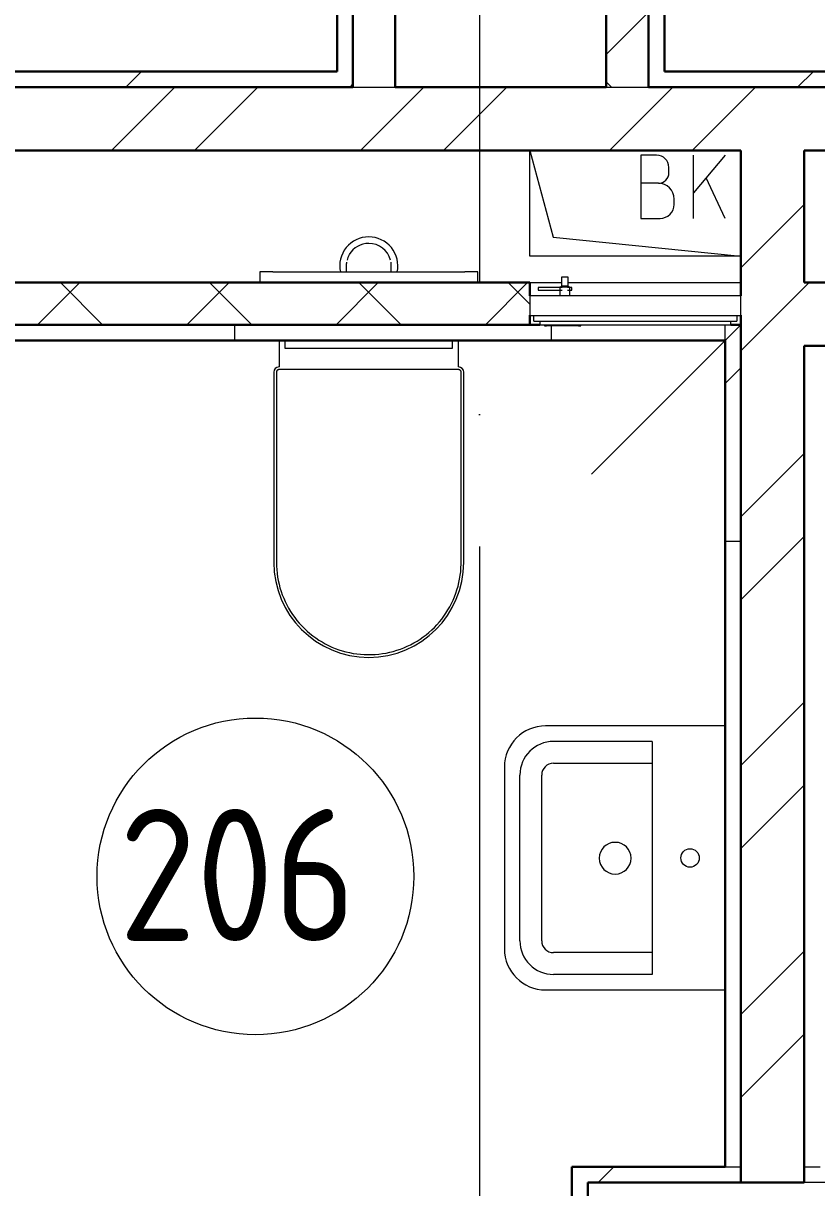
# Model space of a CAD drawing. Header units: millimetres. Extents: x -421858 to 614926, y -468665 to 141641.
# Drawn here: x 116811 to 118315, y -9852 to -7646 of the extents above; entities that cross this region are included whole.
import ezdxf

# ---------------------------------------------------------------- set-up
doc = ezdxf.new("R2010")
doc.units = ezdxf.units.MM
doc.linetypes.add('ADSK_Линия сетки', pattern=[25, 20, -2.5, 0, -2.5])
for name, color, linetype, lineweight in [('Марки помещений', 252, 'Continuous', 20), ('Обобщенные модели', 252, 'Continuous', 18), ('Оборудование', 8, 'Continuous', 18), ('Оси', 252, 'Continuous', 9), ('Перекрытие', 252, 'Continuous', 18), ('Сантехника', 252, 'Continuous', 9), ('Стены внутренние', 7, 'Continuous', 18), ('Стены наружные', 7, 'Continuous', 18), ('Стены штриховка', 252, 'Continuous', 9)]:
    doc.layers.add(name, color=color, linetype=linetype, lineweight=lineweight)
doc.styles.add('GOST Common_2', font='', dxfattribs={"width": 0.9, "height": 250})
doc.styles.get('GOST Common_2').set_extended_font_data('GOST type B')

# ---------------------------------------------------------------- blocks, each defined once
blk = doc.blocks.new('2 этаж')
at = {"color": 251, "lineweight": 18, "true_color": 0x636466}
for p, q in [((117771, -7887.3), (117815.6, -8051.4)), ((117771, -8087.3), (117771, -7887.3)), ((118011.3, -7895.9), (117981.3, -7895.9)), ((117981.3, -7895.9), (117981.3, -8015.9)), ((118141.3, -7895.9), (118081.3, -7967.4)), ((118081.3, -8015.9), (118081.3, -7895.9)), ((118034.6, -7929.2), (118034.6, -7919.2)), ((118141.3, -8015.9), (118105.3, -7938.8)), ((118014.6, -7949.2), (117981.3, -7949.2)), ((118044.6, -7989.2), (118044.6, -7979.2)), ((117981.3, -8015.9), (118017.9, -8015.9)), ((117815.6, -8051.4), (118171, -8087.3)), ((118171, -8087.3), (117771, -8087.3))]:
    blk.add_line(p, q, dxfattribs=at)
for centre, radius, start, end in [((118011.3, -7919.2), 23.3, 0, 90), ((118014.6, -7929.2), 20, 270, 0), ((118014.6, -7979.2), 30, 0, 90), ((118017.9, -7989.2), 26.7, 270, 0)]:
    blk.add_arc(centre, radius, start, end, dxfattribs=at)
at = {"layer": 'Марки помещений', "color": 251, "true_color": 0x636466}
blk.add_circle((117251.3, -9262.2), 300, dxfattribs=at)
at = {"layer": 'Обобщенные модели', "color": 251, "true_color": 0x636466}
for p, q in [((118141, -8977.2), (117801, -8977.2)), ((118003, -9006.7), (117815.9, -9006.7)), ((118003, -9006.7), (118003, -9447.8)), ((117723, -9055.2), (117723, -9227.4)), ((117815.9, -9048), (118003, -9048)), ((117752.3, -9384.3), (117752.3, -9070.2)), ((117793.6, -9384.3), (117793.6, -9070.2)), ((117723, -9227.4), (117723, -9399.3)), ((118003, -9406.5), (117815.9, -9406.5)), ((118003, -9447.8), (117815.9, -9447.8)), ((117801, -9477.3), (118141, -9477.3))]:
    blk.add_line(p, q, dxfattribs=at)
blk.add_circle((118074.7, -9227.3), 17.5, dxfattribs=at)
for centre, radius, start, end in [((117801, -9055.2), 78, 90, 180), ((117815.9, -9070.2), 63.6, 90, 180), ((117815.9, -9070.2), 22.3, 90, 180), ((117932.8, -9227.7), 30, 90, 270), ((117932.8, -9227.7), 30, 270, 90), ((117815.9, -9384.3), 63.6, 180, 270), ((117815.9, -9384.3), 22.3, 180, 270), ((117801, -9399.3), 78, 180, 270)]:
    blk.add_arc(centre, radius, start, end, dxfattribs=at)
at = {"layer": 'Оборудование', "color": 251, "true_color": 0x636466}
for p, q in [((117831.4, -8126.9), (117831.4, -8144.4)), ((117843.6, -8126.9), (117831.4, -8126.9)), ((117843.6, -8144.4), (117843.6, -8126.9)), ((117786.9, -8146.9), (117786.9, -8151.9)), ((117832.7, -8146.9), (117786.9, -8146.9)), ((117786.9, -8151.9), (117832.7, -8151.9)), ((117827.9, -8146.3), (117827.9, -8162.3)), ((117847.2, -8146.3), (117827.9, -8146.3)), ((117831.4, -8144.4), (117829.4, -8146.3)), ((117843.6, -8144.4), (117831.4, -8144.4)), ((117850.6, -8146.9), (117842.3, -8146.9)), ((117842.3, -8151.9), (117850.6, -8151.9)), ((117845.6, -8146.3), (117843.6, -8144.4)), ((117847.2, -8162.3), (117847.2, -8146.3)), ((117850.6, -8151.9), (117850.6, -8146.9)), ((117771, -8162.3), (117771, -8198.6)), ((118171, -8162.3), (117771, -8162.3)), ((118171, -8198.6), (118171, -8162.3)), ((117771.9, -8199.6), (118170.1, -8199.6)), ((117778, -8199.6), (117778, -8209.3)), ((118164, -8209.3), (118164, -8199.6)), ((117779, -8210.3), (118163.1, -8210.3)), ((117790, -8211.8), (117790, -8217.3)), ((117790, -8217.3), (118152, -8217.3)), ((117799, -8217.3), (117799, -8219.3)), ((117799, -8219.3), (117803, -8219.3)), ((117863.5, -8219.3), (117803, -8219.3)), ((117863.5, -8219.3), (117867.5, -8219.3)), ((117867.5, -8219.3), (117867.5, -8217.3)), ((118171, -8217.3), (117888.2, -8500.1)), ((118152, -8217.3), (118152, -8211.8))]:
    blk.add_line(p, q, dxfattribs=at)
for points, knots in [([(117771, -8198.6), (117771, -8198.7), (117771, -8198.9), (117771.1, -8199.1), (117771.2, -8199.2), (117771.4, -8199.4), (117771.5, -8199.5), (117771.7, -8199.5), (117771.8, -8199.6), (117771.9, -8199.6)], [0, 0, 0, 0, 0.166667, 0.333333, 0.458333, 0.583333, 0.708333, 0.833333, 1, 1, 1, 1]), ([(118170.1, -8199.6), (118170.2, -8199.6), (118170.3, -8199.5), (118170.5, -8199.5), (118170.6, -8199.4), (118170.8, -8199.2), (118170.9, -8199.1), (118171, -8198.9), (118171, -8198.7), (118171, -8198.6)], [-1, -1, -1, -1, -0.833333, -0.75, -0.583333, -0.458333, -0.333333, -0.166667, 0, 0, 0, 0]), ([(117778, -8209.3), (117778, -8209.4), (117778, -8209.5), (117778.1, -8209.8), (117778.2, -8209.9), (117778.4, -8210), (117778.5, -8210.1), (117778.6, -8210.2), (117778.8, -8210.2), (117778.9, -8210.3), (117779, -8210.3)], [0, 0, 0, 0, 0.166667, 0.333333, 0.458333, 0.583333, 0.666667, 0.75, 0.833333, 1, 1, 1, 1]), ([(117788.5, -8210.3), (117788.6, -8210.3), (117788.8, -8210.3), (117789.1, -8210.4), (117789.2, -8210.5), (117789.4, -8210.6), (117789.6, -8210.7), (117789.7, -8210.9), (117789.8, -8211), (117789.9, -8211.2), (117790, -8211.5), (117790, -8211.7), (117790, -8211.8)], [0, 0, 0, 0, 0.166667, 0.25, 0.333333, 0.416667, 0.5, 0.583333, 0.666667, 0.75, 0.833333, 1, 1, 1, 1]), ([(118152, -8211.8), (118152, -8211.7), (118152, -8211.5), (118152.1, -8211.2), (118152.2, -8211), (118152.3, -8210.9), (118152.5, -8210.7), (118152.6, -8210.6), (118152.8, -8210.5), (118153, -8210.4), (118153.2, -8210.3), (118153.4, -8210.3), (118153.5, -8210.3)], [-1, -1, -1, -1, -0.833333, -0.75, -0.666667, -0.583333, -0.5, -0.416667, -0.333333, -0.25, -0.166667, 0, 0, 0, 0]), ([(118163.1, -8210.3), (118163.1, -8210.3), (118163.3, -8210.2), (118163.4, -8210.2), (118163.5, -8210.1), (118163.7, -8210), (118163.8, -8209.9), (118163.9, -8209.8), (118164, -8209.5), (118164, -8209.4), (118164, -8209.3)], [-1, -1, -1, -1, -0.833333, -0.75, -0.666667, -0.583333, -0.458333, -0.333333, -0.166667, 0, 0, 0, 0])]:
    blk.add_open_spline(points, degree=3, knots=knots, dxfattribs=at)
at = {"layer": 'Оси', "color": 251, "linetype": 'ADSK_Линия сетки', "ltscale": 100, "true_color": 0x636466}
blk.add_line((117676, -1137.3), (117676, -32263.4), dxfattribs=at)
at = {"layer": 'Перекрытие', "color": 251, "ltscale": 100, "true_color": 0x636466}
for p, q in [((117771, -8087.3), (117771, -7887.3)), ((118171, -8087.3), (117771, -8087.3))]:
    blk.add_line(p, q, dxfattribs=at)
at = {"layer": 'Сантехника', "color": 251, "lineweight": 9, "true_color": 0x636466}
for p, q in [((117259.3, -8117.3), (117259.3, -8137.3)), ((117284.3, -8117.3), (117259.3, -8117.3)), ((117284.3, -8117.3), (117647.8, -8117.3)), ((117672.8, -8117.3), (117647.8, -8117.3)), ((117672.8, -8137.3), (117672.8, -8117.3))]:
    blk.add_line(p, q, dxfattribs=at)
at = {"layer": 'Сантехника', "color": 251, "true_color": 0x636466}
for p, q in [((117296, -8247.3), (117296, -8297.3)), ((117307.8, -8262.3), (117307.8, -8247.3)), ((117624.2, -8247.3), (117624.2, -8262.3)), ((117636, -8297.3), (117636, -8247.3)), ((117624.2, -8262.3), (117307.8, -8262.3)), ((117286, -8307.3), (117286, -8667.3)), ((117291, -8307.3), (117291, -8667.3)), ((117636, -8302.3), (117296, -8302.3)), ((117641, -8667.3), (117641, -8307.3)), ((117646, -8667.3), (117646, -8307.3))]:
    blk.add_line(p, q, dxfattribs=at)
at = {"layer": 'Сантехника', "color": 251, "lineweight": 9, "true_color": 0x636466, "flags": 128}
for points in [[(117423.3, -8105.8), (117423.3, -8105.8), (117423.3, -8105.9), (117423.3, -8106.1), (117423.3, -8106.4), (117423.3, -8106.7), (117423.3, -8107.1), (117423.3, -8107.6), (117423.3, -8108.1), (117423.3, -8108.7), (117423.3, -8109.4), (117423.3, -8110.1), (117423.3, -8110.9), (117423.3, -8111.8), (117423.3, -8112.7), (117423.3, -8113.7), (117423.3, -8114.7), (117423.3, -8115.8), (117423.3, -8117)], [(117508.7, -8116.1), (117508.7, -8115), (117508.7, -8113.9), (117508.7, -8112.9), (117508.7, -8112), (117508.7, -8111.1), (117508.7, -8110.3), (117508.7, -8109.5), (117508.7, -8108.9), (117508.7, -8108.2), (117508.7, -8107.7), (117508.7, -8107.2), (117508.7, -8106.8), (117508.7, -8106.5), (117508.7, -8106.2), (117508.7, -8106), (117508.7, -8105.9), (117508.7, -8105.8), (117508.7, -8105.8)]]:
    blk.add_lwpolyline(points, dxfattribs=at)
at = {"layer": 'Сантехника', "color": 251, "true_color": 0x636466, "flags": 128}
for points in [[(117296, -8302.3), (117295.8, -8302.3), (117295.6, -8302.3), (117295.4, -8302.3), (117295.2, -8302.3), (117295, -8302.4), (117294.8, -8302.4), (117294.6, -8302.4), (117294.4, -8302.5), (117294.2, -8302.6), (117294.1, -8302.6), (117293.9, -8302.7), (117293.7, -8302.8), (117293.5, -8302.9), (117293.4, -8303), (117293.2, -8303.1), (117293, -8303.2), (117292.9, -8303.4), (117292.7, -8303.5), (117292.6, -8303.6), (117292.4, -8303.8), (117292.3, -8303.9), (117292.2, -8304.1), (117292, -8304.2), (117291.9, -8304.4), (117291.8, -8304.6), (117291.7, -8304.7), (117291.6, -8304.9), (117291.5, -8305.1), (117291.4, -8305.3), (117291.3, -8305.4), (117291.3, -8305.6), (117291.2, -8305.8), (117291.2, -8306), (117291.1, -8306.2), (117291.1, -8306.4), (117291, -8306.6), (117291, -8306.8), (117291, -8307), (117291, -8307.2), (117291, -8307.3)], [(117641, -8307.3), (117641, -8307.1), (117641, -8306.9), (117641, -8306.7), (117640.9, -8306.5), (117640.9, -8306.3), (117640.9, -8306.1), (117640.8, -8305.9), (117640.8, -8305.7), (117640.7, -8305.5), (117640.6, -8305.3), (117640.5, -8305.1), (117640.4, -8304.9), (117640.3, -8304.8), (117640.2, -8304.6), (117640.1, -8304.4), (117640, -8304.3), (117639.9, -8304.1), (117639.8, -8304), (117639.6, -8303.8), (117639.5, -8303.7), (117639.3, -8303.5), (117639.2, -8303.4), (117639, -8303.3), (117638.9, -8303.2), (117638.7, -8303), (117638.5, -8302.9), (117638.4, -8302.8), (117638.2, -8302.8), (117638, -8302.7), (117637.8, -8302.6), (117637.6, -8302.5), (117637.4, -8302.5), (117637.2, -8302.4), (117637.1, -8302.4), (117636.9, -8302.3), (117636.7, -8302.3), (117636.5, -8302.3), (117636.3, -8302.3), (117636.1, -8302.3), (117636, -8302.3)], [(117291, -8667.3), (117291.1, -8674.3), (117291.6, -8681.2), (117292.3, -8688.2), (117293.2, -8695.1), (117294.5, -8702), (117296, -8708.9), (117297.8, -8715.6), (117299.9, -8722.3), (117302.2, -8728.9), (117304.8, -8735.4), (117307.7, -8741.8), (117310.8, -8748.1), (117314.1, -8754.2), (117317.7, -8760.2), (117321.6, -8766.1), (117325.6, -8771.8), (117329.9, -8777.3), (117334.4, -8782.6), (117339.2, -8787.8), (117344.1, -8792.8), (117349.2, -8797.6), (117354.5, -8802.1), (117360, -8806.5), (117365.6, -8810.6), (117371.5, -8814.5), (117377.4, -8818.2), (117383.5, -8821.6), (117389.8, -8824.8), (117396.1, -8827.7), (117402.6, -8830.4), (117409.2, -8832.8), (117415.8, -8834.9), (117422.6, -8836.8), (117429.4, -8838.4), (117436.3, -8839.7), (117443.2, -8840.8), (117450.1, -8841.5), (117457.1, -8842), (117464.1, -8842.2), (117471.1, -8842.2), (117478.1, -8841.8), (117485.1, -8841.2), (117492, -8840.3), (117498.9, -8839.1), (117505.8, -8837.7), (117512.5, -8836), (117519.3, -8834), (117525.9, -8831.7), (117532.4, -8829.2), (117538.8, -8826.4), (117545.1, -8823.3), (117551.3, -8820.1), (117557.4, -8816.5), (117563.3, -8812.7), (117569, -8808.7), (117574.6, -8804.5), (117580, -8800.1), (117585.2, -8795.4), (117590.2, -8790.5), (117595, -8785.5), (117599.7, -8780.2), (117604.1, -8774.8), (117608.3, -8769.2), (117612.2, -8763.4), (117616, -8757.5), (117619.4, -8751.4), (117622.7, -8745.2), (117625.7, -8738.9), (117628.4, -8732.4), (117630.9, -8725.9), (117633.1, -8719.2), (117635.1, -8712.5), (117636.7, -8705.7), (117638.1, -8698.9), (117639.3, -8691.9), (117640.1, -8685), (117640.7, -8678), (117641, -8671), (117641, -8667.3)]]:
    blk.add_lwpolyline(points, dxfattribs=at)
at = {"layer": 'Сантехника', "color": 251, "lineweight": 9, "true_color": 0x636466}
for radius, start, end in [(55, 90, 192.0258), (42.7, 90, 150), (55, 347.9742, 90), (42.7, 15, 90), (42.7, 150.7031, 165), (42.7, 170.8699, 180), (42.7, 177.9172, 180), (42.7, 182.2417, 184.1976), (42.7, 357.2428, 9.4986), (42.7, 0, 2.5338)]:
    blk.add_arc((117466, -8105.8), radius, start, end, dxfattribs=at)
at = {"layer": 'Сантехника', "color": 251, "true_color": 0x636466}
for centre, radius, start, end in [((117296, -8307.3), 10, 90, 180), ((117296, -8307.3), 5, 150, 180), ((117296, -8307.3), 5, 150, 180), ((117296, -8307.3), 5, 150, 165), ((117296, -8307.3), 5, 90, 120), ((117296, -8307.3), 5, 90, 120), ((117296, -8307.3), 5, 90, 120), ((117636, -8307.3), 10, 0, 90), ((117636, -8307.3), 5, 60, 90), ((117636, -8307.3), 5, 60, 90), ((117636, -8307.3), 5, 60, 90), ((117636, -8307.3), 5, 0, 30), ((117636, -8307.3), 5, 0, 30), ((117636, -8307.3), 5, 15, 30), ((117466, -8667.3), 180, 180, 0), ((117466, -8667.3), 175, 180, 180.9078), ((117466, -8667.3), 175, 180, 180.9078), ((117466, -8667.3), 175, 359.0922, 0), ((117466, -8667.3), 175, 359.0922, 0)]:
    blk.add_arc(centre, radius, start, end, dxfattribs=at)
at = {"layer": 'Стены внутренние', "color": 251, "lineweight": 30, "true_color": 0x636466}
blk.add_line((117881, -9842.3), (117881, -10232.3), dxfattribs=at)
at = {"layer": 'Стены внутренние', "color": 251, "true_color": 0x636466}
blk.add_line((118651, -9842.3), (118291, -9842.3), dxfattribs=at)
at = {"layer": 'Стены наружные', "color": 251, "lineweight": 30, "true_color": 0x636466}
for p, q in [((117436, -3837.3), (117436, -7767.3)), ((117516, -7767.3), (117516, -3837.3)), ((117916, -3837.3), (117916, -7767.3)), ((117996, -7767.3), (117996, -3837.3)), ((117406, -3867.3), (117406, -7737.3)), ((118026, -7737.3), (118026, -3867.3)), ((117406, -7737.3), (116121, -7737.3)), ((119301, -7737.3), (118026, -7737.3)), ((117436, -7767.3), (116151, -7767.3)), ((117916, -7767.3), (117516, -7767.3)), ((119271, -7767.3), (117996, -7767.3)), ((116721, -7887.3), (118171, -7887.3)), ((118171, -7887.3), (118171, -8162.3)), ((118291, -8137.3), (118291, -7887.3)), ((118291, -7887.3), (119151, -7887.3)), ((117771, -8137.3), (116721, -8137.3)), ((117771, -8162.3), (117771, -8137.3)), ((119151, -8137.3), (118291, -8137.3)), ((117771, -8217.3), (117771, -8198.9)), ((118171, -9842.3), (118171, -8198.9)), ((116721, -8217.3), (117790, -8217.3)), ((118171, -8217.3), (118152, -8217.3)), ((116751, -8247.3), (118141, -8247.3)), ((118141, -8247.3), (118141, -9812.3)), ((118291, -9842.3), (118291, -8257.3)), ((119271, -8257.3), (118291, -8257.3)), ((118141, -9812.3), (117851, -9812.3)), ((117851, -9812.3), (117851, -10082.3)), ((117881, -9842.3), (118291, -9842.3))]:
    blk.add_line(p, q, dxfattribs=at)
at = {"layer": 'Стены наружные', "color": 251, "linetype": 'Continuous', "lineweight": 9, "true_color": 0x636466}
for p, q in [((117916, -7705.3), (117996, -7625.3)), ((117005.5, -7767.3), (117035.5, -7737.3)), ((118278.3, -7767.3), (118308.3, -7737.3)), ((117429.8, -7767.3), (117436, -7761)), ((117925.9, -7767.3), (117916, -7757.4)), ((116978.8, -7887.3), (117098.8, -7767.3)), ((117136, -7887.3), (117256, -7767.3)), ((117450.3, -7887.3), (117570.3, -7767.3)), ((117607.5, -7887.3), (117727.5, -7767.3)), ((117921.8, -7887.3), (118041.8, -7767.3)), ((118078.9, -7887.3), (118198.9, -7767.3)), ((118171, -8109.5), (118291, -7989.5)), ((116838.3, -8217.3), (116918.3, -8137.3)), ((116961.7, -8217.3), (116881.7, -8137.3)), ((117121.2, -8217.3), (117201.2, -8137.3)), ((117244.5, -8217.3), (117164.5, -8137.3)), ((117404, -8217.3), (117484, -8137.3)), ((117527.3, -8217.3), (117447.3, -8137.3)), ((117686.9, -8217.3), (117766.9, -8137.3)), ((117771, -8178.1), (117730.2, -8137.3)), ((118291, -8146.6), (118300.4, -8137.3)), ((118171, -8266.6), (118291, -8146.6)), ((117212, -8247.3), (117212, -8217.3)), ((117812, -8247.3), (117812, -8219.3)), ((118141, -8328.8), (118171, -8298.8)), ((118171, -8580.9), (118291, -8460.9)), ((118171, -8738.1), (118291, -8618.1)), ((118171, -9052.4), (118291, -8932.4)), ((118171, -9209.6), (118291, -9089.6)), ((118171, -9523.9), (118291, -9403.9)), ((118171, -9681), (118291, -9561)), ((117900.3, -9842.3), (117930.3, -9812.3))]:
    blk.add_line(p, q, dxfattribs=at)
at = {"layer": 'Стены наружные', "color": 251, "true_color": 0x636466}
for p, q in [((117771, -8137.3), (117831.4, -8137.3)), ((117843.6, -8137.3), (118171, -8137.3))]:
    blk.add_line(p, q, dxfattribs=at)
at = {"layer": 'Стены штриховка', "color": 251, "true_color": 0x636466}
for p, q in [((117436, -7767.3), (117516, -7767.3)), ((117916, -7767.3), (117996, -7767.3)), ((118141, -8247.3), (118141, -8217.3)), ((118141, -8627.3), (118171, -8627.3)), ((118141, -9812.3), (118171, -9812.3)), ((118291, -9812.3), (118321, -9812.3))]:
    blk.add_line(p, q, dxfattribs=at)
at = {"layer": 'Марки помещений', "color": 251, "true_color": 0x636466, "style": 'GOST Common_2', "width": 0.9}
blk.add_text('206', height=250, dxfattribs=at).set_placement((116992.6, -9384.5))

msp = doc.modelspace()

# ---------------------------------------------------------------- block references
msp.add_blockref('2 этаж', (0, 0))

doc.saveas('drawing.dxf')
